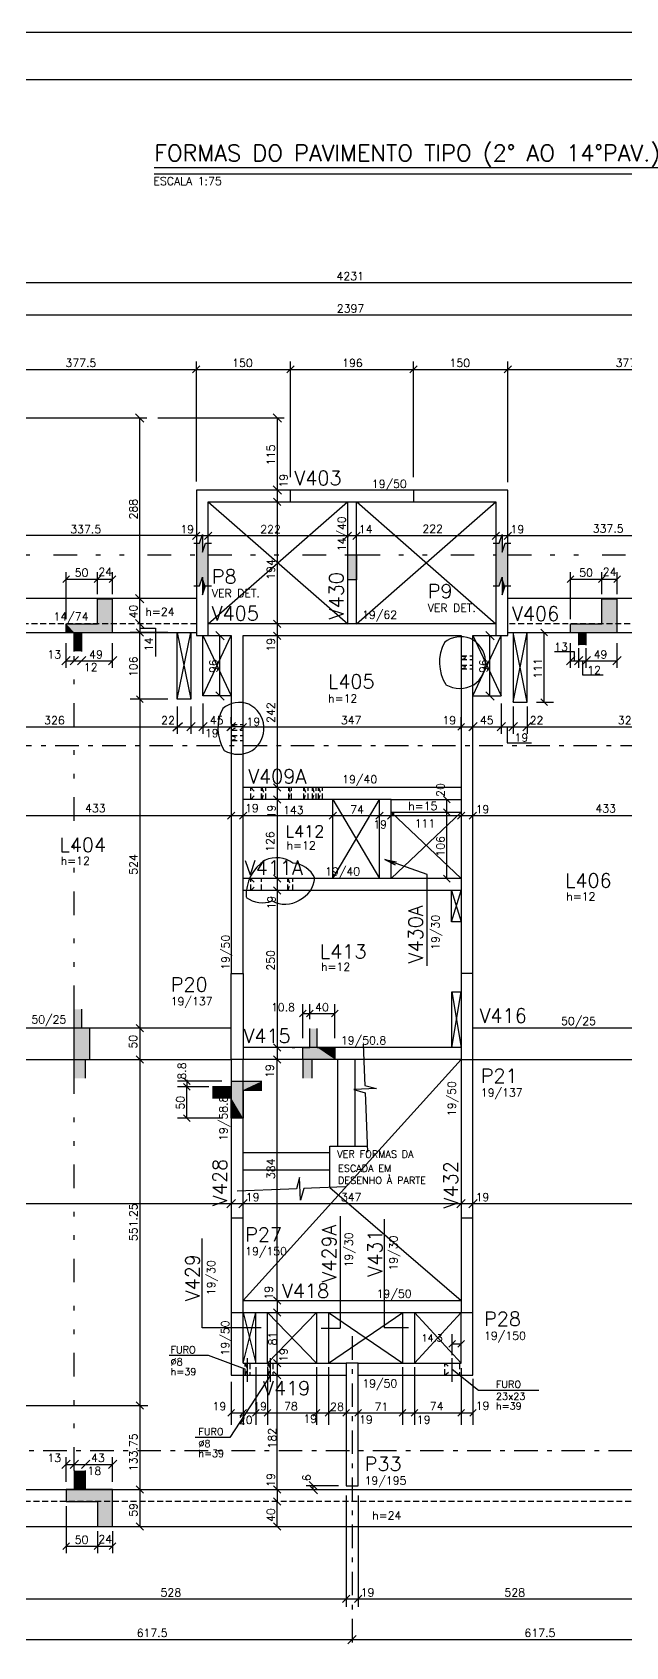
# Model space of a CAD drawing. Extents: x 39030 to 46920, y 0 to 4455.
# Drawn here: x 41144 to 42089, y 1883 to 4455 of the extents above; entities that cross this region are included whole.
import ezdxf

# ---------------------------------------------------------------- set-up
doc = ezdxf.new("R2010")
doc.units = 0
doc.header["$LTSCALE"] = 75
doc.header["$MEASUREMENT"] = 0
for name, pattern in [('ESTILO_TQS_0002', [0.4, 0.1, -0.3]), ('ESTILO_TQS_0003', [1, 0.5, -0.2, 0.1, -0.2]), ('ESTILO_TQS_0004', [2, 0.5, -0.4, 0.1, -0.4, 0.1, -0.5]), ('HIDDEN2', [0.1875, 0.125, -0.0625])]:
    doc.linetypes.add(name, pattern=pattern)
doc.layers.get('0').update_dxf_attribs({"color": 3, "linetype": 'CONTINUOUS'})
for name, color, linetype in [('1', 3, 'CONTINUOUS'), ('200', 1, 'ESTILO_TQS_0002'), ('204', 1, 'ESTILO_TQS_0003'), ('205', 1, 'ESTILO_TQS_0004'), ('210', 3, 'HIDDEN2'), ('212', 3, 'CONTINUOUS'), ('213', 3, 'CONTINUOUS'), ('216', 3, 'CONTINUOUS'), ('220', 5, 'CONTINUOUS'), ('221', 1, 'CONTINUOUS'), ('222', 6, 'CONTINUOUS'), ('226', 4, 'CONTINUOUS'), ('230', 3, 'CONTINUOUS'), ('233', 6, 'CONTINUOUS'), ('249', 1, 'CONTINUOUS'), ('250', 1, 'CONTINUOUS'), ('253', 253, 'CONTINUOUS')]:
    doc.layers.add(name, color=color, linetype=linetype)
doc.styles.get("Standard").update_dxf_attribs({"font": 'ROMANS.SHX'})

# ---------------------------------------------------------------- blocks, each defined once
blk = doc.blocks.new('LINCOR', base_point=(141685.584025, 23895.795977))
blk.add_lwpolyline([(141685.584025, 23895.795977), (141685.917359, 23895.795977), (141686.084025, 23896.295977), (141686.084025, 23895.295977), (141686.250692, 23895.795977), (141686.584025, 23895.795977)])

msp = doc.modelspace()

# ---------------------------------------------------------------- linework, layer by layer
msp.add_line((39030.1, 4455), (46920.1, 4455))
at = {"layer": '1'}
for p, q in [((41751.4, 3725.9), (41555.4, 3725.9)), ((41555.4, 3706.9), (41751.4, 3706.9)), ((41646.4, 3512.9), (41646.4, 3706.9)), ((41660.4, 3512.9), (41660.4, 3706.9)), ((41008.9, 3498.9), (41405.4, 3498.9)), ((41646.4, 3512.9), (41424.4, 3512.9)), ((41882.4, 3512.9), (41646.4, 3512.9)), ((41901.4, 3498.9), (42297.9, 3498.9)), ((41424.4, 3493.9), (41460.9, 3493.9)), ((41460.9, 3493.9), (41460.9, 2955.8)), ((41479.9, 3493.9), (41826.9, 3493.9)), ((41479.9, 2955.8), (41479.9, 3493.9)), ((41826.9, 3493.9), (41826.9, 2955.9)), ((41845.9, 3493.9), (41882.4, 3493.9)), ((41845.9, 2955.9), (41845.9, 3493.9)), ((41826.9, 3251.9), (41479.9, 3251.9)), ((41715.8, 3232.9), (41479.9, 3232.9)), ((41622.9, 3106.9), (41622.9, 3232.9)), ((41696.8, 3106.9), (41696.8, 3232.9)), ((41715.8, 3212.9), (41826.9, 3212.9)), ((41715.8, 3106.9), (41479.9, 3106.9)), ((41826.9, 3087.9), (41479.9, 3087.9)), ((41715.8, 3106.9), (41701.8, 3106.9)), ((41460.9, 2868.9), (41027.9, 2868.9)), ((42278.9, 2868.9), (41845.9, 2868.9)), ((41826.9, 2837.9), (41479.9, 2837.9)), ((41027.9, 2818.9), (41460.9, 2818.9)), ((41460.9, 2818.8), (41460.9, 2565.9)), ((41826.9, 2818.9), (41479.9, 2818.9)), ((41479.9, 2565.9), (41479.9, 2818.8)), ((41826.9, 2818.9), (41826.9, 2565.9)), ((41845.9, 2565.9), (41845.9, 2818.9)), ((41845.9, 2818.9), (42278.9, 2818.9)), ((41479.9, 2434.9), (41826.9, 2434.9)), ((41460.9, 2415.9), (41460.9, 2315.9)), ((41479.9, 2415.9), (41826.9, 2415.9)), ((41479.9, 2334.9), (41479.9, 2415.9)), ((41499.9, 2334.9), (41499.9, 2415.9)), ((41518.9, 2334.9), (41518.9, 2415.9)), ((41596.9, 2415.9), (41596.9, 2334.9)), ((41615.9, 2415.9), (41615.9, 2334.9)), ((41733.9, 2415.9), (41733.9, 2334.9)), ((41752.9, 2415.9), (41752.9, 2334.9)), ((41826.9, 2334.9), (41826.9, 2415.9)), ((41845.9, 2315.9), (41845.9, 2415.9)), ((41460.9, 2315.9), (41643.9, 2315.9)), ((41479.9, 2334.9), (41643.9, 2334.9)), ((41662.9, 2334.9), (41826.9, 2334.9)), ((41662.9, 2315.9), (41845.9, 2315.9)), ((39596.9, 2133.9), (43709.9, 2133.9))]:
    msp.add_line(p, q, dxfattribs=at)
at = {"layer": '200'}
for p, q in [((41826.9, 3455.9), (41845.9, 3461.9)), ((41826.9, 3461.9), (41845.9, 3455.9)), ((41826.9, 3446.9), (41845.9, 3440.9)), ((41826.9, 3440.9), (41845.9, 3446.9)), ((41460.9, 3352.6), (41479.8, 3343.6)), ((41460.9, 3343.6), (41479.8, 3352.6)), ((41460.9, 3326.9), (41479.9, 3334.9)), ((41460.9, 3334.9), (41479.9, 3326.9)), ((41492.4, 3232.9), (41509, 3251.8)), ((41492.4, 3251.8), (41509, 3232.9)), ((41509.9, 3232.9), (41515.9, 3251.9)), ((41509.9, 3251.9), (41515.9, 3232.9)), ((41552.9, 3232.9), (41556.9, 3251.9)), ((41552.9, 3251.9), (41556.9, 3232.9)), ((41576.4, 3232.9), (41583.4, 3251.9)), ((41576.4, 3251.9), (41583.4, 3232.9)), ((41590.1, 3232.9), (41596.1, 3251.9)), ((41590.1, 3251.9), (41596.1, 3232.9)), ((41600.1, 3232.9), (41606.1, 3251.9)), ((41600.1, 3251.9), (41606.1, 3232.9)), ((41492.4, 3087.9), (41509.1, 3106.9)), ((41492.4, 3106.8), (41509, 3087.9)), ((41550.9, 3087.9), (41558.9, 3106.9)), ((41550.9, 3106.9), (41558.9, 3087.9)), ((41483.2, 2334.9), (41490.7, 2315.9)), ((41483.2, 2315.9), (41490.7, 2334.8)), ((41519.7, 2334.9), (41527.2, 2315.9)), ((41519.7, 2315.9), (41527.2, 2334.8)), ((41800.8, 2315.9), (41824.3, 2334.9)), ((41800.8, 2334.9), (41824.2, 2315.9))]:
    msp.add_line(p, q, dxfattribs=at)
at = {"layer": '204'}
for p, q in [((39305.7, 3318.9), (43818, 3318.9)), ((41653.4, 2377.9), (41653.4, 1883.4)), ((40036.6, 2195.9), (43270.8, 2195.9))]:
    msp.add_line(p, q, dxfattribs=at)
at = {"layer": '205'}
for p, q in [((41027.9, 3622.9), (41405.4, 3622.9)), ((41424.4, 3622.9), (41646.4, 3622.9)), ((41660.4, 3622.9), (41882.4, 3622.9)), ((41901.4, 3622.9), (42278.9, 3622.9)), ((41211, 2898.9), (41211, 3468.8)), ((41211, 2163.9), (41211, 2788.9)), ((41487, 2305.4), (41487, 2345.4)), ((41523.5, 2305.4), (41523.5, 2345.4)), ((41812.5, 2305.4), (41812.5, 2345.4))]:
    msp.add_line(p, q, dxfattribs=at)
at = {"layer": '210'}
for p, q in [((41405.4, 3512.9), (41027.9, 3512.9)), ((42278.9, 3512.9), (41901.4, 3512.9)), ((41826.9, 3461.9), (41845.9, 3461.9)), ((41826.9, 3455.9), (41845.9, 3455.9)), ((41826.9, 3446.9), (41845.9, 3446.9)), ((41826.9, 3440.9), (41845.9, 3440.9)), ((41460.9, 3352.6), (41479.8, 3352.6)), ((41460.9, 3343.6), (41479.8, 3343.6)), ((41460.9, 3334.9), (41479.9, 3334.9)), ((41460.9, 3326.9), (41479.9, 3326.9)), ((41492.4, 3232.9), (41492.4, 3251.8)), ((41509, 3232.9), (41509, 3251.8)), ((41509.9, 3232.9), (41509.9, 3251.9)), ((41515.9, 3232.9), (41515.9, 3251.9)), ((41552.9, 3232.9), (41552.9, 3251.9)), ((41556.9, 3232.9), (41556.9, 3251.9)), ((41576.4, 3232.9), (41576.4, 3251.9)), ((41583.4, 3232.9), (41583.4, 3251.9)), ((41590.1, 3232.9), (41590.1, 3251.9)), ((41596.1, 3232.9), (41596.1, 3251.9)), ((41600.1, 3232.9), (41600.1, 3251.9)), ((41606.1, 3232.9), (41606.1, 3251.9)), ((41492.4, 3087.9), (41492.4, 3106.9)), ((41509, 3087.9), (41509.1, 3106.9)), ((41550.9, 3087.9), (41550.9, 3106.9)), ((41558.9, 3087.9), (41558.9, 3106.9)), ((41483.2, 2315.9), (41483.2, 2334.9)), ((41490.7, 2334.8), (41490.8, 2315.9)), ((41519.7, 2315.9), (41519.7, 2334.8)), ((41527.2, 2334.8), (41527.2, 2315.9)), ((41800.8, 2315.9), (41800.8, 2334.8)), ((41824.3, 2334.9), (41824.2, 2315.9)), ((43728.9, 2114.9), (39577.9, 2114.9))]:
    msp.add_line(p, q, dxfattribs=at)
at = {"layer": '216'}
for p, q in [((41399.5, 3912.3), (41411.2, 3923.9)), ((41549.5, 3912.3), (41561.2, 3923.9)), ((41745.5, 3912.3), (41757.2, 3923.9)), ((41895.5, 3912.3), (41907.2, 3923.9)), ((41322, 3834.2), (41308.7, 3847.5)), ((41527.6, 3847.5), (41540.9, 3834.2)), ((41527.6, 3732.5), (41540.9, 3719.2)), ((41528.4, 3712.7), (41540.1, 3701)), ((41399.5, 3647.3), (41411.2, 3659)), ((41418.5, 3647.3), (41430.2, 3659)), ((41640.5, 3647.3), (41652.2, 3659)), ((41654.5, 3647.3), (41666.2, 3659)), ((41876.5, 3647.3), (41888.2, 3659)), ((41895.5, 3647.3), (41907.2, 3659)), ((41192.7, 3578.8), (41203.3, 3589.4)), ((41242.7, 3578.8), (41253.3, 3589.4)), ((41266.7, 3578.8), (41277.3, 3589.4)), ((41995.9, 3578.8), (42006.5, 3589.4)), ((42045.9, 3578.8), (42056.5, 3589.4)), ((42069.9, 3578.8), (42080.5, 3589.4)), ((41322, 3546.2), (41308.7, 3559.5)), ((41322, 3546.2), (41308.7, 3559.5)), ((41322, 3506.2), (41308.7, 3519.5)), ((41309.5, 3504.7), (41321.2, 3493)), ((41320.6, 3493.6), (41310, 3504.2)), ((41449.5, 3487.2), (41436.2, 3500.5)), ((41528.4, 3518.7), (41540.1, 3507)), ((41528.4, 3499.7), (41540.1, 3488)), ((41879.5, 3487.2), (41866.2, 3500.5)), ((41964.6, 3493.6), (41954, 3504.2)), ((41191.4, 3447.2), (41204.6, 3460.5)), ((41204.4, 3447.2), (41217.6, 3460.5)), ((41216.4, 3447.2), (41229.6, 3460.5)), ((41265.4, 3447.2), (41278.6, 3460.5)), ((41994.6, 3447.2), (42007.8, 3460.5)), ((42007.6, 3447.2), (42020.8, 3460.5)), ((42019.6, 3447.2), (42032.8, 3460.5)), ((42068.6, 3447.2), (42081.8, 3460.5)), ((41320.6, 3387.6), (41310, 3398.2)), ((41310, 3398.2), (41320.6, 3387.6)), ((41449.5, 3391.2), (41436.2, 3404.5)), ((41879.5, 3391.2), (41866.2, 3404.5)), ((41964.6, 3382.6), (41954, 3393.2)), ((41368.2, 3342.2), (41383.5, 3355.5)), ((41390.2, 3342.2), (41403.5, 3355.5)), ((41409.2, 3342.2), (41422.5, 3355.5)), ((41454.2, 3342.2), (41467.5, 3355.5)), ((41466.2, 3354.2), (41455.6, 3343.6)), ((41474.6, 3343.6), (41485.2, 3354.2)), ((41485.2, 3354.2), (41474.6, 3343.6)), ((41821.6, 3343.6), (41832.2, 3354.2)), ((41821.6, 3343.6), (41832.2, 3354.2)), ((41839.2, 3342.2), (41852.5, 3355.5)), ((41840.6, 3343.6), (41851.2, 3354.2)), ((41884.2, 3342.2), (41897.5, 3355.5)), ((41903.2, 3342.2), (41916.5, 3355.5)), ((41925.2, 3342.2), (41938.5, 3355.5)), ((41528.4, 3257.7), (41540.1, 3246)), ((41528.4, 3238.7), (41540.1, 3227)), ((41809.6, 3227.5), (41799, 3238.2)), ((41809.6, 3207.5), (41799, 3218.2)), ((41809.6, 3207.5), (41799, 3218.2)), ((41455, 3201.4), (41466.7, 3213)), ((41474, 3201.4), (41485.7, 3213)), ((41474, 3201.4), (41485.7, 3213)), ((41617, 3201.4), (41628.7, 3213)), ((41691, 3201.4), (41702.7, 3213)), ((41710, 3201.4), (41721.7, 3213)), ((41821, 3201.4), (41832.7, 3213)), ((41840, 3201.4), (41851.7, 3213)), ((41528.4, 3112.7), (41540.1, 3101)), ((41809.6, 3101.5), (41799, 3112.2)), ((41528.4, 3093.7), (41540.1, 3082)), ((41569.9, 2886.6), (41580.5, 2897.2)), ((41580.7, 2886.6), (41591.3, 2897.2)), ((41580.7, 2886.6), (41591.3, 2897.2)), ((41620.7, 2886.6), (41631.3, 2897.2)), ((41309.5, 2874.7), (41321.2, 2863)), ((41310, 2874.2), (41320.6, 2863.6)), ((41528.4, 2843.7), (41540.1, 2832)), ((41558.2, 2837.9), (41562.2, 2837.9)), ((41309.5, 2824.7), (41321.2, 2813)), ((41528.4, 2824.7), (41540.1, 2813)), ((41384.9, 2789.5), (41395.5, 2778.9)), ((41395.5, 2770.1), (41384.9, 2780.7)), ((41384.9, 2780.7), (41395.5, 2770.1)), ((41395.5, 2720.1), (41384.9, 2730.7)), ((41454.2, 2582.7), (41467.5, 2595.9)), ((41473.2, 2582.7), (41486.5, 2595.9)), ((41820.2, 2582.7), (41833.5, 2595.9)), ((41839.2, 2582.7), (41852.5, 2595.9)), ((41528.4, 2440.7), (41540.1, 2429)), ((41528.4, 2421.7), (41540.1, 2410)), ((41807.2, 2360.8), (41817.8, 2371.4)), ((41821.6, 2360.8), (41832.2, 2371.4)), ((41528.4, 2340.7), (41540.1, 2329)), ((41528.4, 2321.7), (41540.1, 2310)), ((41309.5, 2273.4), (41321.2, 2261.8)), ((41455.6, 2250.9), (41466.2, 2261.5)), ((41474.6, 2250.9), (41485.2, 2261.5)), ((41494.6, 2250.9), (41505.2, 2261.5)), ((41513.6, 2250.9), (41524.2, 2261.5)), ((41591.6, 2250.9), (41602.2, 2261.5)), ((41610.6, 2250.9), (41621.2, 2261.5)), ((41638.6, 2250.9), (41649.2, 2261.5)), ((41657.6, 2250.9), (41668.2, 2261.5)), ((41728.6, 2250.9), (41739.2, 2261.5)), ((41747.6, 2250.9), (41758.2, 2261.5)), ((41821.6, 2250.9), (41832.2, 2261.5)), ((41840.6, 2250.9), (41851.2, 2261.5)), ((41191.4, 2167.2), (41204.6, 2180.5)), ((41204.4, 2167.2), (41217.6, 2180.5)), ((41222.4, 2167.2), (41235.6, 2180.5)), ((41265.4, 2167.2), (41278.6, 2180.5)), ((41309.5, 2139.7), (41321.2, 2128)), ((41528.4, 2139.7), (41540.1, 2128)), ((41598.3, 2133.2), (41585, 2146.5)), ((41598.3, 2127.2), (41585, 2140.5)), ((41528.4, 2120.7), (41540.1, 2109)), ((41309.5, 2080.7), (41321.2, 2069)), ((41528.4, 2080.7), (41540.1, 2069)), ((41192.7, 2038.3), (41203.3, 2048.9)), ((41242.7, 2038.3), (41253.3, 2048.9)), ((41266.7, 2038.3), (41277.3, 2048.9)), ((41638, 1953.8), (41649.7, 1965.5)), ((41657, 1953.8), (41668.7, 1965.5)), ((41646.7, 1888.1), (41660, 1901.3))]:
    msp.add_line(p, q, dxfattribs=at)
at = {"layer": '220'}
for p, q in [((41248, 3512.9), (41248, 3552.8)), ((41248, 3552.8), (41272, 3552.8)), ((41272, 3512.9), (41272, 3552.8)), ((42051.2, 3512.9), (42051.2, 3552.8)), ((42051.2, 3552.8), (42075.2, 3552.8)), ((42075.2, 3512.9), (42075.2, 3552.8)), ((41198, 3498.9), (41198, 3512.9)), ((41198, 3512.9), (41248, 3512.9)), ((41198, 3498.9), (41211, 3498.9)), ((41211, 3468.8), (41211, 3498.9)), ((41223, 3498.9), (41272, 3498.9)), ((41223, 3468.8), (41223, 3498.9)), ((41272, 3498.9), (41272, 3517.9)), ((41272, 3512.9), (41272, 3512.9)), ((42001.2, 3498.9), (42001.2, 3512.9)), ((42001.2, 3512.9), (42051.2, 3512.9)), ((42014.2, 3478.8), (42014.2, 3498.9)), ((42026.2, 3478.8), (42026.2, 3498.9)), ((42026.2, 3498.9), (42075.2, 3498.9)), ((42075.2, 3498.9), (42075.2, 3517.9)), ((42075.2, 3512.9), (42075.2, 3512.9)), ((41211, 2788.9), (41211, 2898.9)), ((41223, 2868.9), (41223, 2898.9)), ((41236, 2868.9), (41223, 2868.9)), ((41236, 2818.9), (41236, 2868.9)), ((41586, 2837.9), (41586, 2867.9)), ((41598, 2837.9), (41598, 2867.9)), ((41575.2, 2818.9), (41575.2, 2837.9)), ((41575.2, 2837.9), (41586, 2837.9)), ((41598, 2837.9), (41626, 2837.9)), ((41626, 2837.9), (41626, 2818.9)), ((41229, 2788.9), (41229, 2818.9)), ((41229, 2818.9), (41236, 2818.9)), ((41575.2, 2818.9), (41575.2, 2788.9)), ((41626, 2818.9), (41589.2, 2818.9)), ((41589.2, 2818.9), (41589.2, 2788.9)), ((41229, 2788.9), (41229, 2788.9)), ((41460.9, 2784.2), (41509.9, 2784.2)), ((41460.9, 2784.2), (41460.9, 2775.4)), ((41460.9, 2775.4), (41430.9, 2775.4)), ((41460.9, 2757.4), (41430.9, 2757.4)), ((41460.9, 2725.4), (41460.9, 2757.4)), ((41479.9, 2770.2), (41479.9, 2725.4)), ((41479.9, 2770.2), (41509.9, 2770.2)), ((41479.9, 2725.4), (41460.9, 2725.4)), ((41211, 2163.9), (41211, 2133.9)), ((41229, 2133.9), (41229, 2163.9)), ((41211, 2133.9), (41198, 2133.9)), ((41198, 2133.9), (41198, 2114.8)), ((41198, 2114.8), (41248, 2114.8)), ((41272, 2133.9), (41229, 2133.9)), ((41248, 2114.8), (41248, 2074.9)), ((41272, 2114.8), (41272, 2133.9)), ((41272, 2074.9), (41272, 2114.8)), ((41272, 2114.8), (41272, 2114.8)), ((41248, 2074.9), (41272, 2074.9))]:
    msp.add_line(p, q, dxfattribs=at)
msp.add_lwpolyline([(41646.4, 3582.9), (41646.4, 3622.9), (41660.4, 3622.9), (41660.4, 3582.9), (41646.4, 3582.9)], dxfattribs=at)
at = {"layer": '221'}
for p, q in [((41338.4, 4229.6), (42406.1, 4229.6)), ((41622.9, 3106.9), (41696.8, 3232.9)), ((41622.9, 3232.9), (41696.8, 3106.9)), ((41715.8, 3106.9), (41826.9, 3212.9)), ((41715.8, 3212.9), (41826.9, 3106.9))]:
    msp.add_line(p, q, dxfattribs=at)
at = {"layer": '221', "linetype": 'Continuous'}
for centre, radius, start, end in [((41859.6, 3451.5), 67.1, 152.0699, 212.0699), ((41826.8, 3450.4), 41.9, 69.1414, 129.1414), ((41823.1, 3450.9), 42.9, 4.3094, 64.3094), ((41823.3, 3451.3), 42.7, 303.8253, 3.8253), ((41824.9, 3454.2), 44.3, 240, 300), ((41506.8, 3346.5), 67.1, 152.0699, 212.0699), ((41474, 3345.5), 41.9, 69.1414, 129.1414), ((41470.3, 3346), 42.9, 4.3094, 64.3094), ((41470.5, 3346.3), 42.7, 303.8253, 3.8253), ((41472.1, 3349.3), 44.3, 240, 300), ((41533, 3095.7), 44.5, 53.8935, 113.8935), ((41551.2, 3080.5), 66.6, 122.9172, 182.9172), ((41555.9, 3089.5), 42.3, 25.5572, 85.5572), ((41551.5, 3111.7), 42.8, 294.6899, 354.6899), ((41510.3, 3110.1), 41.8, 232.2236, 292.2236), ((41546.5, 3109.6), 43.4, 241.8598, 301.8598)]:
    msp.add_arc(centre, radius, start, end, dxfattribs=at)
at = {"layer": '222'}
for p, q in [((39217.6, 4380), (46845.1, 4380)), ((41338.4, 4239.6), (42406.1, 4239.6))]:
    msp.add_line(p, q, dxfattribs=at)
for points in [[(41405.4, 3493.9), (41424.4, 3493.9), (41424.4, 3706.9), (41555.4, 3706.9), (41555.4, 3725.9), (41405.4, 3725.9), (41405.4, 3493.9)], [(41901.4, 3493.9), (41901.4, 3725.9), (41751.4, 3725.9), (41751.4, 3706.9), (41882.4, 3706.9), (41882.4, 3493.9), (41901.4, 3493.9)], [(41460.9, 2818.8), (41460.9, 2955.8), (41479.9, 2955.8), (41479.9, 2818.9), (41460.9, 2818.9)], [(41826.9, 2818.9), (41845.9, 2818.9), (41845.9, 2955.9), (41826.9, 2955.9), (41826.9, 2818.9)], [(41460.9, 2415.9), (41479.9, 2415.9), (41479.9, 2565.9), (41460.9, 2565.9), (41460.9, 2415.9)], [(41826.9, 2415.9), (41845.9, 2415.9), (41845.9, 2565.9), (41826.9, 2565.9), (41826.9, 2415.9)], [(41643.9, 2139.9), (41662.9, 2139.9), (41662.9, 2334.9), (41643.9, 2334.9), (41643.9, 2139.9)]]:
    msp.add_lwpolyline(points, dxfattribs=at)
at = {"layer": '230'}
for p, q in [((41405.4, 3552.9), (41067.9, 3552.9)), ((42238.9, 3552.9), (41901.4, 3552.9)), ((41374.9, 3392.9), (41374.9, 3498.9)), ((41396.9, 3498.9), (41396.9, 3392.9)), ((41909.9, 3498.9), (41909.9, 3387.9)), ((41931.9, 3387.9), (41931.9, 3498.9)), ((41415.9, 3397.9), (41415.9, 3493.9)), ((41890.9, 3397.9), (41890.9, 3493.9)), ((41460.9, 3397.9), (41415.9, 3397.9)), ((41845.9, 3397.9), (41890.9, 3397.9)), ((41396.9, 3392.9), (41374.9, 3392.9)), ((41909.9, 3387.9), (41931.9, 3387.9)), ((41811.9, 3037.9), (41811.9, 3087.9)), ((41826.9, 3087.9), (41826.9, 3037.9)), ((41826.9, 3037.9), (41811.9, 3037.9)), ((41812.1, 2837.9), (41812.1, 2926.6)), ((41812.1, 2926.6), (41826.9, 2926.6)), ((41826.9, 2926.6), (41826.9, 2837.9)), ((41629.9, 2818.8), (41629.9, 2680.8)), ((41657.9, 2818.8), (41657.9, 2680.8)), ((41617.9, 2680.8), (41677.6, 2680.8)), ((41617.9, 2614.8), (41617.9, 2680.8)), ((41479.9, 2670.8), (41617.9, 2670.8)), ((41479.9, 2642.8), (41617.9, 2642.8)), ((39537.9, 2074.9), (43768.9, 2074.9))]:
    msp.add_line(p, q, dxfattribs=at)
msp.add_lwpolyline([(41715.8, 3106.9), (41715.8, 3232.9), (41826.9, 3232.9), (41826.9, 3106.9), (41715.8, 3106.9)], dxfattribs=at)
at = {"layer": '249'}
for p, q in [((41424.4, 3512.9), (41645.9, 3706.9)), ((41424.4, 3706.9), (41646.4, 3512.9)), ((41660.4, 3512.9), (41882.4, 3706.9)), ((41660.9, 3706.9), (41882.4, 3512.9)), ((41374.9, 3392.9), (41396.9, 3498.9)), ((41374.9, 3498.9), (41396.9, 3392.9)), ((41931.9, 3387.9), (41909.9, 3498.9)), ((41909.9, 3387.9), (41931.9, 3498.9)), ((41415.9, 3397.9), (41460.9, 3493.9)), ((41415.9, 3493.9), (41460.9, 3397.9)), ((41845.9, 3397.9), (41890.9, 3493.9)), ((41845.9, 3493.9), (41890.9, 3397.9)), ((41811.9, 3037.9), (41826.9, 3087.9)), ((41811.9, 3087.9), (41826.9, 3037.9)), ((41812.1, 2837.9), (41826.9, 2926.6)), ((41812.1, 2926.6), (41826.9, 2837.9)), ((41479.9, 2434.9), (41826.9, 2818.9)), ((41617.9, 2614.8), (41826.9, 2434.9)), ((41479.9, 2334.9), (41499.9, 2415.9)), ((41479.9, 2415.9), (41499.9, 2334.9)), ((41518.9, 2334.9), (41596.9, 2415.9)), ((41518.9, 2415.9), (41596.9, 2334.9)), ((41615.9, 2334.9), (41734.4, 2415.9)), ((41615.9, 2415.9), (41734.4, 2334.9)), ((41752.9, 2334.9), (41826.9, 2415.9)), ((41752.9, 2415.9), (41826.9, 2334.9))]:
    msp.add_line(p, q, dxfattribs=at)
for points in [[(41773, 2967.8), (41773, 3113.2), (41705.6, 3137.5), (41722.2, 3128.9), (41705.6, 3137.5), (41723.9, 3133.5)], [(41671.2, 2843.4), (41673.3, 2789.7), (41673.8, 2777.6), (41692.1, 2772.4), (41656, 2770.8), (41674.3, 2765.6), (41674.8, 2753.6), (41678, 2671.3)], [(41642.4, 2615.7), (41588.7, 2613.7), (41576.7, 2613.1), (41571.5, 2594.9), (41569.9, 2630.9), (41564.7, 2612.6), (41552.7, 2612.1), (41470.4, 2608.9)]]:
    msp.add_lwpolyline(points, dxfattribs=at)
at = {"layer": '250'}
for p, q in [((39537.9, 4056.4), (43768.9, 4056.4)), ((40454.9, 4004.8), (42851.9, 4004.8)), ((41026.9, 3918.1), (41402.9, 3918.1)), ((41405.4, 3739.7), (41405.4, 3930.8)), ((41405.4, 3918.1), (41555.4, 3918.1)), ((41555.4, 3746.4), (41555.4, 3930.8)), ((41555.4, 3918.1), (41751.4, 3918.1)), ((41751.4, 3746.4), (41751.4, 3930.8)), ((41751.4, 3918.1), (41901.4, 3918.1)), ((41901.4, 3738.2), (41901.4, 3930.8)), ((41901.4, 3918.1), (42278.9, 3918.1)), ((41079.9, 3840.9), (41326.6, 3840.9)), ((41315.3, 3552.9), (41315.3, 3840.9)), ((41344.3, 3840.9), (41545.5, 3840.9)), ((41534.3, 3840.9), (41534.3, 3725.9)), ((41534.3, 3725.9), (41534.3, 3706.9)), ((41534.3, 3706.9), (41534.3, 3512.9)), ((41405.4, 3653.2), (41067.9, 3653.2)), ((41405.4, 3653.2), (41424.4, 3653.2)), ((41424.4, 3653.2), (41646.4, 3653.2)), ((41646.4, 3653.2), (41660.4, 3653.2)), ((41660.4, 3653.2), (41882.4, 3653.2)), ((41882.4, 3653.2), (41901.4, 3653.2)), ((41901.4, 3653.2), (42238.9, 3653.2)), ((41198, 3520.4), (41198, 3595.3)), ((41198, 3584.1), (41248, 3584.1)), ((41248, 3560.1), (41248, 3595.3)), ((41248, 3584.1), (41272, 3584.1)), ((41272, 3560.2), (41272, 3595.3)), ((42001.2, 3520.4), (42001.2, 3595.3)), ((42001.2, 3584.1), (42051.2, 3584.1)), ((42051.2, 3560.1), (42051.2, 3595.3)), ((42051.2, 3584.1), (42075.2, 3584.1)), ((42075.2, 3560.2), (42075.2, 3595.3)), ((41315.3, 3512.9), (41315.3, 3552.9)), ((41359.9, 3498.9), (41300.3, 3498.9)), ((41315.3, 3512.9), (41315.3, 3498.9)), ((41315.3, 3505.9), (41340.4, 3505.9)), ((41315.3, 3392.9), (41315.3, 3498.9)), ((41340.4, 3505.9), (41340.4, 3460.9)), ((41534.3, 3512.9), (41534.3, 3493.9)), ((41946.9, 3498.9), (41974.3, 3498.9)), ((41959.3, 3387.9), (41959.3, 3498.9)), ((41198, 3442.6), (41198, 3481.8)), ((41272, 3442.6), (41272, 3481.8)), ((41442.9, 3397.9), (41442.9, 3493.9)), ((41534.3, 3493.9), (41534.3, 2837.9)), ((41872.9, 3397.9), (41872.9, 3493.9)), ((42001.2, 3442.6), (42001.2, 3481.8)), ((42014.2, 3442.6), (42014.2, 3473.8)), ((42026.2, 3442.6), (42026.2, 3473.8)), ((42075.2, 3442.6), (42075.2, 3481.8)), ((41198, 3453.8), (41211, 3453.8)), ((41211, 3453.8), (41229, 3453.8)), ((41229, 3453.8), (41272, 3453.8)), ((42007.7, 3467.9), (41975.7, 3467.9)), ((42001.2, 3453.8), (42014.2, 3453.8)), ((42007.7, 3453.8), (42007.7, 3467.9)), ((42014.2, 3453.8), (42032.2, 3453.8)), ((42020.5, 3453.8), (42020.5, 3431.4)), ((42032.2, 3453.8), (42075.2, 3453.8)), ((42020.5, 3431.4), (42053.3, 3431.4)), ((41359.9, 3392.9), (41300.3, 3392.9)), ((41315.1, 3392.9), (41300.3, 3392.9)), ((41315.3, 3392.9), (41315.3, 2868.9)), ((41374.9, 3380.9), (41374.9, 3337.6)), ((41396.9, 3380.9), (41396.9, 3337.6)), ((41415.9, 3385.9), (41415.9, 3337.6)), ((41890.9, 3385.9), (41890.9, 3337.6)), ((41909.9, 3380.9), (41909.9, 3337.6)), ((41931.9, 3380.9), (41931.9, 3337.6)), ((41946.9, 3387.9), (41974.3, 3387.9)), ((41048.9, 3348.9), (41374.9, 3348.9)), ((41374.9, 3348.9), (41396.9, 3348.9)), ((41396.9, 3348.9), (41415.9, 3348.9)), ((41415.9, 3348.9), (41460.9, 3348.9)), ((41460.9, 3354.2), (41460.9, 3363.9)), ((41479.9, 3348.9), (41460.9, 3348.9)), ((41479.9, 3352.4), (41479.9, 3363.9)), ((41479.9, 3349.6), (41479.9, 3363.9)), ((41479.9, 3348.9), (41826.9, 3348.9)), ((41826.9, 3344.7), (41826.9, 3363.9)), ((41826.9, 3350.8), (41826.9, 3363.9)), ((41826.9, 3348.9), (41845.9, 3348.9)), ((41845.9, 3350.8), (41845.9, 3363.9)), ((41845.9, 3348.9), (41890.9, 3348.9)), ((41890.9, 3348.9), (41909.9, 3348.9)), ((41900.4, 3348.9), (41900.4, 3323.3)), ((41909.9, 3348.9), (41931.9, 3348.9)), ((41931.9, 3348.9), (42257.9, 3348.9)), ((41900.4, 3323.3), (41938.8, 3323.3)), ((41534.3, 3251.9), (41534.3, 3232.9)), ((41804.3, 3212.9), (41804.3, 3232.9)), ((41027.9, 3207.2), (41460.9, 3207.2)), ((41460.9, 3207.2), (41479.9, 3207.2)), ((41479.9, 3207.2), (41826.9, 3207.2)), ((41804.3, 3106.9), (41804.3, 3212.9)), ((41826.9, 3207.2), (41845.9, 3207.2)), ((41845.9, 3207.2), (42278.9, 3207.2)), ((41534.3, 3106.9), (41534.3, 3087.9)), ((41575.2, 2852.9), (41575.2, 2906.9)), ((41586, 2882.9), (41586, 2906.9)), ((41586, 2882.9), (41586, 2906.9)), ((41626, 2852.9), (41626, 2906.9)), ((41574, 2891.9), (41586, 2891.9)), ((41586, 2891.9), (41626, 2891.9)), ((41338.9, 2868.9), (41300.3, 2868.9)), ((41315.3, 2868.9), (41315.3, 2818.9)), ((41534.3, 2837.9), (41534.3, 2818.9)), ((41315.3, 2818.9), (41315.3, 2267.6)), ((41534.3, 2434.9), (41534.3, 2818.9)), ((41445.9, 2784.2), (41375.2, 2784.2)), ((41390.2, 2786.2), (41390.2, 2775.4)), ((41414.2, 2775.4), (41375.2, 2775.4)), ((41425.5, 2775.4), (41375.2, 2775.4)), ((41390.2, 2725.4), (41390.2, 2775.4)), ((41445.9, 2725.4), (41375.2, 2725.4)), ((39596.9, 2589.3), (41460.9, 2589.3)), ((41460.9, 2589.3), (41479.9, 2589.3)), ((41479.9, 2589.3), (41826.9, 2589.3)), ((41826.9, 2589.3), (41845.9, 2589.3)), ((41845.9, 2589.3), (43709.9, 2589.3)), ((41635, 2390.9), (41635, 2569)), ((41705.1, 2391.1), (41705.1, 2564.3)), ((41414.7, 2391.1), (41414.7, 2533.7)), ((41534.3, 2434.9), (41534.3, 2415.9)), ((41534.3, 2334.9), (41534.3, 2415.9)), ((41508.5, 2391.1), (41414.7, 2391.1)), ((41603.9, 2390.9), (41634.5, 2390.9)), ((41743, 2391.1), (41704.6, 2391.1)), ((41812.5, 2347.7), (41812.5, 2381.1)), ((41812.5, 2366.1), (41826.9, 2366.1)), ((41826.9, 2366.2), (41826.9, 2381.1)), ((41479.9, 2325.5), (41479.9, 2236.9)), ((41499.9, 2328.9), (41499.9, 2236.9)), ((41518.9, 2328.9), (41518.9, 2236.9)), ((41534.3, 2334.9), (41534.3, 2315.9)), ((41534.3, 2133.9), (41534.3, 2315.9)), ((41596.9, 2328.9), (41596.9, 2236.9)), ((41615.9, 2328.9), (41615.9, 2236.9)), ((41733.9, 2328.9), (41733.9, 2236.9)), ((41752.9, 2328.9), (41752.9, 2236.9)), ((41812.5, 2325.4), (41854.9, 2292.2)), ((41826.9, 2327.2), (41826.9, 2236.9)), ((41460.9, 2305.5), (41460.9, 2236.9)), ((41845.9, 2309.9), (41845.9, 2236.9)), ((41854.9, 2292.2), (41950.8, 2292.2)), ((41124.6, 2267.6), (41328.1, 2267.6)), ((41315.3, 2267.6), (41315.3, 2133.9)), ((41460.9, 2256.2), (41479.9, 2256.2)), ((41479.9, 2256.2), (41499.9, 2256.2)), ((41499.4, 2256.2), (41519.4, 2256.2)), ((41518.9, 2256.2), (41596.9, 2256.2)), ((41596.4, 2256.2), (41616.4, 2256.2)), ((41615.9, 2256.2), (41643.9, 2256.2)), ((41642.4, 2256.2), (41662.4, 2256.2)), ((41662.9, 2256.2), (41733.9, 2256.2)), ((41733.9, 2256.2), (41752.9, 2256.2)), ((41752.9, 2256.2), (41826.9, 2256.2)), ((41826.9, 2256.2), (41845.9, 2256.2)), ((41198, 2145.9), (41198, 2185.1)), ((41198, 2173.9), (41211, 2173.9)), ((41211, 2173.9), (41229, 2173.9)), ((41229, 2173.9), (41272, 2173.9)), ((41272, 2145.9), (41272, 2185.1)), ((41631.9, 2139.9), (41580.4, 2139.9)), ((41591.6, 2133.9), (41591.6, 2139.9)), ((41315.3, 2133.9), (41315.3, 2074.9)), ((41534.3, 2133.9), (41534.3, 2114.9)), ((41534.3, 2074.9), (41534.3, 2114.9)), ((41643.9, 2124.3), (41643.9, 1946.9)), ((41662.9, 2124.3), (41662.9, 1946.9)), ((41198, 2107.3), (41198, 2032.4)), ((41248, 2067.5), (41248, 2032.4)), ((41272, 2067.5), (41272, 2032.4)), ((41198, 2043.6), (41248, 2043.6)), ((41248, 2043.6), (41272, 2043.6)), ((41115.9, 1959.7), (41643.9, 1959.7)), ((41643.9, 1959.7), (41662.9, 1959.7)), ((41662.9, 1959.7), (42190.9, 1959.7)), ((41035.9, 1894.7), (41653.4, 1894.7)), ((41653.4, 1894.7), (42270.9, 1894.7))]:
    msp.add_line(p, q, dxfattribs=at)
for points in [[(41483.2, 2325.4), (41424.7, 2347.1), (41362.2, 2347.1)], [(41523.5, 2315.9), (41458.8, 2216.7), (41403.3, 2216.7)]]:
    msp.add_lwpolyline(points, dxfattribs=at)
at = {"layer": '253'}
for points in [[(41415.2, 3587.2), (41415.2, 3655.1), (41410.5, 3641)], [(41415.2, 3587.2), (41415.2, 3627), (41415.2, 3655.1)], [(41892.2, 3587.2), (41892.2, 3655.1), (41887.5, 3641)], [(41892.2, 3655.1), (41892.2, 3587.2), (41892.2, 3627)], [(41405.4, 3641), (41405.4, 3573.1), (41410.5, 3573.1)], [(41405.4, 3641), (41410.5, 3573.1), (41410.5, 3641)], [(41415.2, 3587.2), (41410.5, 3641), (41410.5, 3573.1)], [(41419.9, 3641), (41415.2, 3627), (41419.9, 3573.1)], [(41415.2, 3587.2), (41419.9, 3573.1), (41415.2, 3627)], [(41419.9, 3641), (41419.9, 3573.1), (41424.4, 3573.1)], [(41419.9, 3641), (41424.4, 3573.1), (41424.4, 3641)], [(41882.4, 3641), (41887.5, 3573.1), (41887.5, 3641)], [(41882.4, 3641), (41882.4, 3573.1), (41887.5, 3573.1)], [(41887.5, 3573.1), (41892.2, 3587.2), (41887.5, 3641)], [(41892.2, 3627), (41896.9, 3573.1), (41896.9, 3641)], [(41892.2, 3587.2), (41896.9, 3573.1), (41892.2, 3627)], [(41896.9, 3573.1), (41901.4, 3573.1), (41896.9, 3641)], [(41896.9, 3641), (41901.4, 3573.1), (41901.4, 3641)], [(41660.4, 3622.9), (41646.4, 3622.9), (41646.4, 3582.9)], [(41660.4, 3622.9), (41646.4, 3582.9), (41660.4, 3582.9)], [(41660.4, 3622.9), (41660.4, 3582.9), (41660.4, 3622.9)], [(41415.2, 3587.2), (41415.2, 3559.1), (41419.9, 3573.1)], [(41892.2, 3587.2), (41892.2, 3559.1), (41896.9, 3573.1)], [(41272, 3498.9), (41248, 3512.9), (41272, 3552.8)], [(41272, 3552.8), (41248, 3512.9), (41248, 3552.8)], [(41272, 3498.9), (41272, 3552.8), (41272, 3512.9)], [(42051.2, 3512.9), (42075.2, 3552.8), (42075.2, 3498.9)], [(42051.2, 3512.9), (42051.2, 3552.8), (42075.2, 3552.8)], [(42075.2, 3498.9), (42075.2, 3512.9), (42075.2, 3552.8)], [(41211, 3498.9), (41198, 3498.9), (41198, 3512.9)], [(41211, 3498.9), (41198, 3512.9), (41248, 3512.9)], [(41223, 3498.9), (41211, 3498.9), (41248, 3512.9)], [(41223, 3498.9), (41223, 3468.8), (41211, 3468.8)], [(41223, 3498.9), (41211, 3468.8), (41211, 3498.9)], [(41223, 3498.9), (41248, 3512.9), (41272, 3498.9)], [(41272, 3498.9), (41272, 3512.9), (41272, 3512.9)], [(42014.2, 3498.9), (42001.2, 3498.9), (42051.2, 3512.9)], [(42051.2, 3512.9), (42001.2, 3498.9), (42001.2, 3512.9)], [(42026.2, 3498.9), (42014.2, 3498.9), (42051.2, 3512.9)], [(42026.2, 3478.8), (42014.2, 3478.8), (42026.2, 3498.9)], [(42014.2, 3478.8), (42014.2, 3498.9), (42026.2, 3498.9)], [(42026.2, 3498.9), (42051.2, 3512.9), (42075.2, 3498.9)], [(42075.2, 3498.9), (42075.2, 3512.9), (42075.2, 3512.9)], [(41223, 2868.9), (41211, 2788.9), (41223, 2898.9)], [(41223, 2898.9), (41211, 2788.9), (41211, 2898.9)], [(41223, 2868.9), (41229, 2788.9), (41211, 2788.9)], [(41223, 2868.9), (41236, 2868.9), (41229, 2818.9)], [(41223, 2868.9), (41229, 2818.9), (41229, 2788.9)], [(41229, 2818.9), (41236, 2868.9), (41236, 2818.9)], [(41598, 2867.9), (41586, 2867.9), (41589.2, 2818.9)], [(41589.2, 2818.9), (41586, 2867.9), (41589.2, 2788.9)], [(41586, 2867.9), (41586, 2837.9), (41589.2, 2788.9)], [(41598, 2837.9), (41598, 2867.9), (41589.2, 2818.9)], [(41589.2, 2788.9), (41586, 2837.9), (41575.2, 2837.9)], [(41575.2, 2837.9), (41575.2, 2788.9), (41589.2, 2788.9)], [(41589.2, 2818.9), (41626, 2818.9), (41598, 2837.9)], [(41626, 2818.9), (41626, 2837.9), (41598, 2837.9)], [(41509.9, 2784.2), (41460.9, 2784.2), (41479.9, 2770.2)], [(41479.9, 2770.2), (41460.9, 2784.2), (41479.9, 2725.4)], [(41460.9, 2784.2), (41460.9, 2775.4), (41479.9, 2725.4)], [(41509.9, 2770.2), (41509.9, 2784.2), (41479.9, 2770.2)], [(41460.9, 2775.4), (41430.9, 2775.4), (41460.9, 2757.4)], [(41460.9, 2757.4), (41430.9, 2775.4), (41430.9, 2757.4)], [(41479.9, 2725.4), (41460.9, 2775.4), (41460.9, 2757.4)], [(41460.9, 2757.4), (41460.9, 2725.4), (41479.9, 2725.4)], [(41229, 2163.9), (41211, 2133.9), (41229, 2133.9)], [(41229, 2163.9), (41211, 2163.9), (41211, 2133.9)], [(41229, 2163.9), (41229, 2163.9), (41229, 2133.9)], [(41211, 2133.9), (41198, 2133.9), (41248, 2114.8)], [(41248, 2114.8), (41198, 2133.9), (41198, 2114.8)], [(41229, 2133.9), (41211, 2133.9), (41248, 2114.8)], [(41229, 2133.9), (41248, 2114.8), (41272, 2133.9)], [(41248, 2114.8), (41272, 2074.9), (41272, 2133.9)], [(41248, 2114.8), (41248, 2074.9), (41272, 2074.9)], [(41272, 2133.9), (41272, 2114.8), (41272, 2074.9)], [(41272, 2133.9), (41272, 2114.8), (41272, 2114.8)]]:
    msp.add_solid(points, dxfattribs=at)

# ---------------------------------------------------------------- block references
at = {"layer": '221', "xscale": 28.081231, "yscale": 28.081231}
for p in [(41401.2, 3641), (41878.2, 3641), (41401.2, 3573.1), (41878.2, 3573.1)]:
    msp.add_blockref('LINCOR', p, dxfattribs=at)

# ---------------------------------------------------------------- texts
for s, p in [('%%c8', (41364.4, 2331.6)), ('FURO', (41364.4, 2350.7)), ('h=39', (41364.4, 2315.9)), ('FURO', (41882.5, 2295.9)), ('23x23', (41882.5, 2276.7)), ('h=39', (41882.5, 2261.1)), ('%%c8', (41408.7, 2201.3)), ('FURO', (41408.7, 2220.4)), ('h=39', (41408.7, 2185.6))]:
    msp.add_text(s, height=11.25).set_placement(p)
at = {"layer": '212'}
for s, height, p in [('ESCALA 1:75', 12.75, (41337.1, 4211.6)), ('19/50', 12.75, (41684.8, 3729.2)), ('14/74', 12.75, (41178, 3518)), ('19/62', 12.75, (41669.3, 3520.8)), ('19/40', 12.75, (41637.6, 3258.7)), ('19/40', 12.75, (41610.4, 3112)), ('50/25', 12.75, (41142.7, 2876.1)), ('50/25', 12.75, (41986, 2873.7)), ('19/50.8', 12.75, (41635.6, 2842.8)), ('VER FORMAS DA', 11.25, (41629.8, 2662.4)), ('ESCADA EM ', 11.25, (41631.1, 2639.8)), ('DESENHO À PARTE', 11.25, (41631.1, 2620.7)), ('19/50', 12.75, (41692.4, 2439.3)), ('19/50', 12.75, (41669.7, 2296.4))]:
    msp.add_text(s, height=height, dxfattribs=at).set_placement(p)
for s, p in [('14/40', (41643.2, 3628.2)), ('19/30', (41792.5, 2993.5)), ('19/50', (41458.3, 2961.7)), ('19/50', (41818.4, 2728.6)), ('19/58.8', (41454.9, 2689.1)), ('19/30', (41654.5, 2487.7)), ('19/30', (41725.6, 2482.5)), ('19/30', (41435.2, 2443.4)), ('19/50', (41457.7, 2347.3))]:
    msp.add_text(s, height=12.75, rotation=90, dxfattribs=at).set_placement(p)
at = {"layer": '213'}
for s, p in [('VER DET.', (41430.1, 3555)), ('VER DET.', (41773.8, 3531.7)), ('19/137', (41364.6, 2905.1)), ('19/137', (41858.3, 2759.6)), ('19/150', (41483.1, 2507)), ('19/150', (41863.5, 2372.4)), ('19/195', (41673.3, 2141.7))]:
    msp.add_text(s, height=12.75, dxfattribs=at).set_placement(p)
at = {"layer": '216'}
for s, height, p in [('4231', 12.75, (41628.6, 4060.2)), ('2397', 12.75, (41629.1, 4008.6)), ('377.5', 12.75, (41197, 3921.9)), ('150', 12.75, (41462.5, 3921.9)), ('196', 12.75, (41637.5, 3921.9)), ('150', 12.75, (41808.5, 3921.9)), ('377.5', 12.75, (42073, 3921.9)), ('337.5', 12.75, (41204.7, 3657)), ('19', 12.75, (41379.9, 3657)), ('222', 12.75, (41507.2, 3657)), ('14', 12.75, (41664.1, 3657)), ('222', 12.75, (41765.3, 3657.9)), ('19', 12.75, (41905.6, 3657)), ('337.5', 12.75, (42036.5, 3658)), ('50', 12.75, (41211.8, 3587.9)), ('24', 12.75, (41249.4, 3589.1)), ('50', 12.75, (42015.1, 3587.9)), ('24', 12.75, (42052.6, 3589.1)), ('h=24', 12.75, (41324.3, 3525.7)), ('13', 12.75, (41975.1, 3469.5)), ('13', 12.75, (41168.2, 3457.7)), ('12', 12.75, (41226.2, 3437.3)), ('49', 12.75, (41234.7, 3457.7)), ('49', 12.75, (42038, 3457.7)), ('12', 12.75, (42027.8, 3432.6)), ('h=12', 12.75, (41615.3, 3387.6)), ('326', 12.75, (41163.1, 3352.7)), ('22', 12.75, (41349.4, 3352.7)), ('19', 12.75, (41419.1, 3332.3)), ('45', 12.75, (41426.9, 3352.7)), ('19', 12.75, (41485.3, 3350.4)), ('347', 12.75, (41635.5, 3352.7)), ('19', 12.75, (41797.1, 3352.7)), ('45', 12.75, (41856.9, 3352.7)), ('22', 12.75, (41936.1, 3352.7)), ('326', 12.75, (42076.5, 3352.7)), ('19', 12.75, (41911.9, 3325.1)), ('433', 12.75, (41228.2, 3212.5)), ('19', 12.75, (41482.9, 3212.8)), ('143', 12.75, (41543.5, 3209.8)), ('74', 12.75, (41650.4, 3210.7)), ('h=15', 12.75, (41742.8, 3216.2)), ('19', 12.75, (41850.1, 3211)), ('433', 12.75, (42040.7, 3212.4)), ('19', 12.75, (41687.1, 3186.9)), ('111', 12.75, (41753, 3188.4)), ('h=12', 12.75, (41549.1, 3153.4)), ('h=12', 12.75, (41189.4, 3129)), ('h=12', 12.75, (41994.4, 3072.1)), ('h=12', 12.75, (41604, 2960.1)), ('10.8', 12.75, (41524.2, 2895.7)), ('40', 12.75, (41594.5, 2895.7)), ('19', 12.75, (41484.1, 2593.1)), ('347', 12.75, (41635.5, 2593.1)), ('19', 12.75, (41850.1, 2593.1)), ('14.3', 11.25, (41763.8, 2369.5)), ('19', 12.75, (41431.1, 2260)), ('19', 12.75, (41495.8, 2260)), ('78', 12.75, (41545.1, 2260)), ('28', 12.75, (41618.4, 2259.3)), ('71', 12.75, (41689.2, 2259.3)), ('74', 12.75, (41777.1, 2260)), ('19', 12.75, (41850.2, 2260.8)), ('20', 12.75, (41473, 2238.2)), ('19', 12.75, (41575.8, 2240.3)), ('19', 12.75, (41664.4, 2238.9)), ('19', 12.75, (41756.4, 2238.7)), ('13', 12.75, (41168.2, 2177.7)), ('43', 12.75, (41237.7, 2177.7)), ('18', 12.75, (41232.2, 2157.3)), ('h=24', 12.75, (41685.4, 2086.2)), ('50', 12.75, (41211.8, 2047.4)), ('24', 12.75, (41249.4, 2048.6)), ('528', 12.75, (41348.5, 1963.5)), ('19', 12.75, (41667.1, 1963.5)), ('528', 12.75, (41896, 1963.5)), ('617.5', 12.75, (41310.4, 1899)), ('617.5', 12.75, (41927.9, 1899))]:
    msp.add_text(s, height=height, dxfattribs=at).set_placement(p)
for s, height, p in [('115', 12.75, (41530.4, 3765.5)), ('19', 12.75, (41550.8, 3729.7)), ('288', 12.75, (41311.5, 3679)), ('194', 12.75, (41530.4, 3583)), ('40', 12.75, (41311.5, 3521.4)), ('14', 12.75, (41336.1, 3469.1)), ('19', 12.75, (41530.5, 3468.4)), ('106', 12.75, (41311.5, 3428)), ('96', 12.75, (41439, 3434.4)), ('96', 12.75, (41869, 3434.4)), ('111', 12.75, (41955.5, 3425.5)), ('242', 12.75, (41530.3, 3355)), ('20', 12.75, (41800.5, 3237.1)), ('19', 12.75, (41531.3, 3202.9)), ('126', 12.75, (41529.2, 3149.5)), ('106', 12.75, (41800.5, 3142)), ('524', 12.75, (41311.5, 3113)), ('19', 12.75, (41531.3, 3057.9)), ('250', 12.75, (41530.1, 2960.3)), ('50', 12.75, (41311, 2836.1)), ('8.8', 12.75, (41388.7, 2786.7)), ('19', 12.75, (41528.6, 2789.4)), ('50', 12.75, (41386.3, 2738.9)), ('384', 12.75, (41530.4, 2628.2)), ('551.25', 12.75, (41311.5, 2529.5)), ('19', 12.75, (41527, 2436.3)), ('81', 12.75, (41533.2, 2363.4)), ('19', 12.75, (41550.8, 2337.1)), ('133.75', 12.75, (41311.5, 2163.1)), ('182', 12.75, (41532.5, 2199.1)), ('19', 12.75, (41530.4, 2138.1)), ('6', 12.8, (41587.4, 2147.1)), ('59', 12.75, (41311.5, 2090.4)), ('40', 12.75, (41530.4, 2082.1))]:
    msp.add_text(s, height=height, rotation=90, dxfattribs=at).set_placement(p)
at = {"layer": '220'}
for s, p in [('P8', (41430.1, 3576.9)), ('P9', (41773.8, 3553.6)), ('P20', (41364.6, 2927)), ('P21', (41858.3, 2781.4)), ('P27', (41483.1, 2528.9)), ('P28', (41863.5, 2394.3)), ('P33', (41673.3, 2163.5))]:
    msp.add_text(s, height=22.5, dxfattribs=at).set_placement(p)
at = {"layer": '222'}
msp.add_text('FORMAS DO PAVIMENTO TIPO (2%%d AO 14%%dPAV.)', height=26.25, dxfattribs=at).set_placement((41338.4, 4249.6))
at = {"layer": '226'}
for s, height, p in [('L405', 22.5, (41614.9, 3409.7)), ('L412', 18.75, (41547.2, 3173)), ('L404', 22.5, (41187.5, 3149.6)), ('L406', 22.5, (41992.5, 3092.8)), ('L413', 22.5, (41602.1, 2979.7))]:
    msp.add_text(s, height=height, dxfattribs=at).set_placement(p)
at = {"layer": '233'}
for s, p in [('V403', (41561.4, 3733.8)), ('V405', (41429.7, 3518.2)), ('V406', (41907.9, 3517.6)), ('V409A', (41487.9, 3258.6)), ('V411A', (41482.4, 3113.1)), ('V416', (41856.3, 2877.4)), ('V415', (41480.4, 2845.1)), ('V418', (41541.7, 2438.9)), ('V419', (41511.6, 2284))]:
    msp.add_text(s, height=22.5, dxfattribs=at).set_placement(p)
for s, p in [('V430', (41639.6, 3519.9)), ('V430A', (41765.8, 2971.9)), ('V428', (41454, 2585.3)), ('V432', (41822, 2581.7)), ('V429A', (41628.3, 2463.5)), ('V431', (41701.1, 2472.8)), ('V429', (41410.7, 2433.7))]:
    msp.add_text(s, height=22.5, rotation=90, dxfattribs=at).set_placement(p)

doc.saveas('drawing.dxf')
